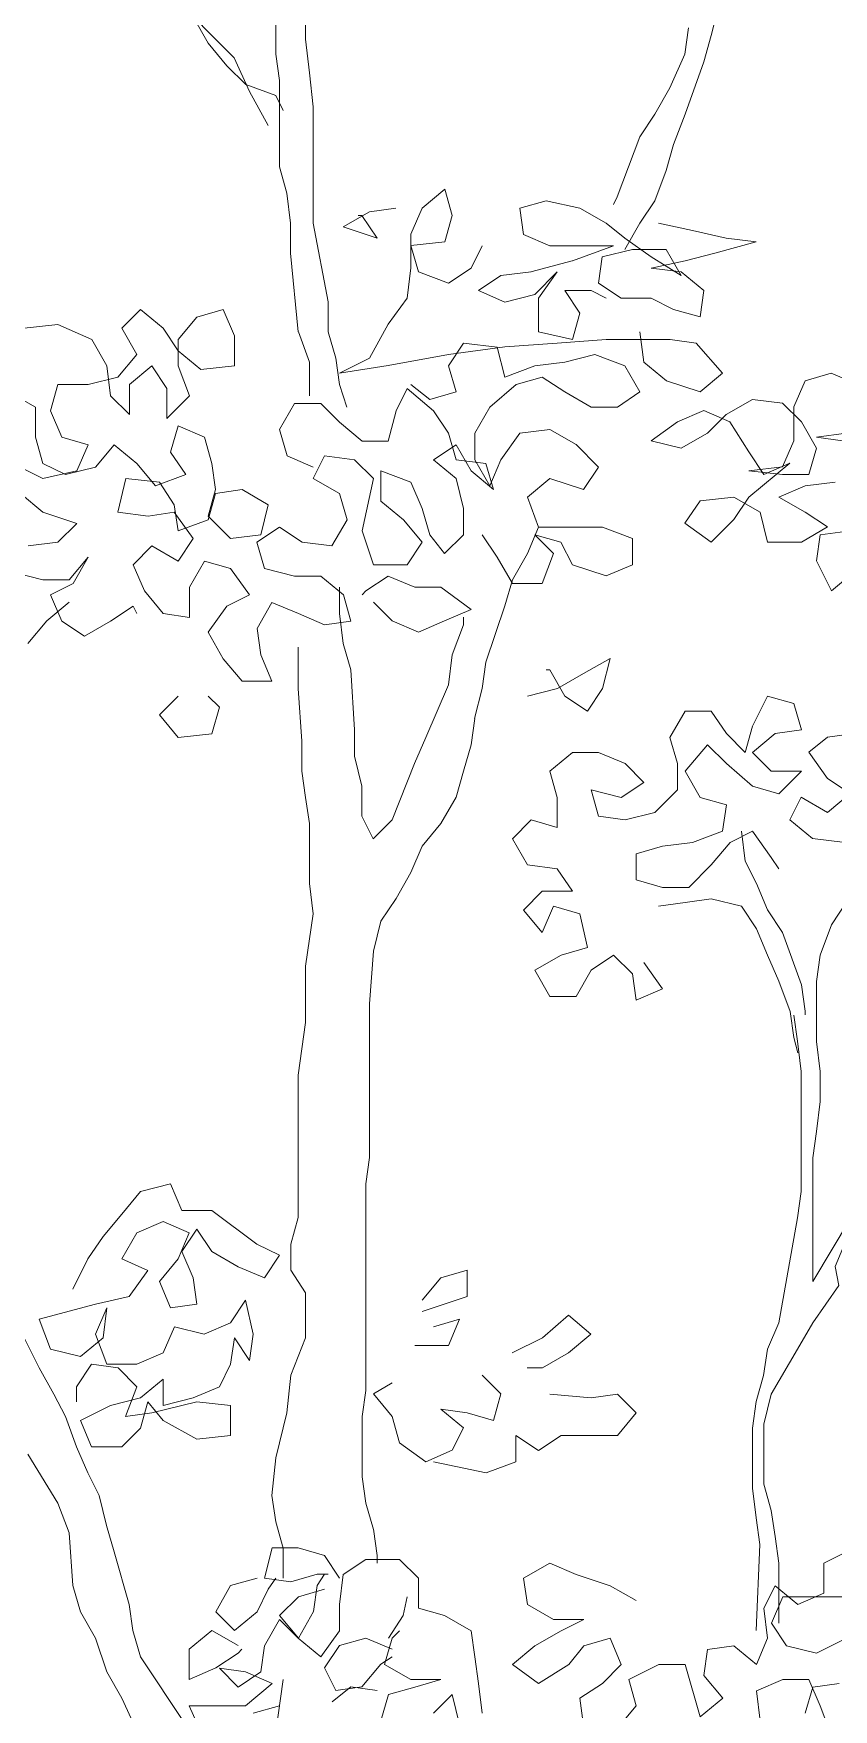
# Model space of a CAD drawing. Header units: metres. Extents: x 14 to 155, y 0 to 125.
# Drawn here: x 53.46 to 53.801, y 39.145 to 39.86 of the extents above; entities that cross this region are included whole.
import ezdxf

# ---------------------------------------------------------------- set-up
doc = ezdxf.new("R2010")
doc.units = ezdxf.units.M
doc.layers.add('PDF3_Geometry', color=9, linetype='Continuous', true_color=0x808080)
doc.layers.add('PDF_Geometry', color=7, linetype='Continuous', true_color=0xc0c0c0)

msp = doc.modelspace()

# ---------------------------------------------------------------- linework, layer by layer
at = {"layer": 'PDF3_Geometry', "color": 0, "lineweight": 0}
for points in [[(53.57287, 39.73281), (53.56968, 39.76637), (53.56968, 39.77922), (53.56809, 39.79197), (53.5649, 39.80322), (53.5649, 39.81437), (53.5649, 39.82722), (53.5649, 39.83997), (53.56331, 39.85122), (53.5633, 39.95519), (53.56171, 39.96804), (53.55843, 39.97919), (53.55683, 39.99044), (53.55524, 40.0016), (53.55205, 40.01285), (53.55045, 40.01763)], [(53.56808, 40.00648), (53.57127, 39.99363), (53.57446, 39.98247), (53.57605, 39.96963), (53.57765, 39.95529), (53.57924, 39.93288), (53.57924, 39.90728), (53.57605, 39.87203), (53.57606, 39.85769), (53.57765, 39.84325), (53.57924, 39.82881), (53.57925, 39.77922)], [(53.7121, 39.76797), (53.71847, 39.77913), (53.72494, 39.78878), (53.72972, 39.80163), (53.73291, 39.81279), (53.73778, 39.82563), (53.74575, 39.84804), (53.74894, 39.85919), (53.75213, 39.87204), (53.75372, 39.89445), (53.75372, 39.9056), (53.7569, 39.91845), (53.7585, 39.9296), (53.76815, 39.93757), (53.77453, 39.94882), (53.78419, 39.96964), (53.79056, 39.9792)], [(53.56012, 39.82084), (53.55215, 39.83528), (53.54568, 39.84962), (53.53612, 39.85928), (53.52815, 39.86725), (53.52008, 39.87522), (53.51052, 39.88328), (53.50414, 39.89284), (53.49608, 39.90409), (53.48811, 39.91206), (53.47846, 39.92003), (53.47049, 39.92809)], [(53.51052, 39.904), (53.51211, 39.89284), (53.52815, 39.86716), (53.53452, 39.856), (53.54249, 39.84634), (53.55056, 39.83837), (53.56331, 39.83359), (53.56649, 39.82722)], [(53.73928, 39.86248), (53.73769, 39.85123), (53.73131, 39.83688), (53.72494, 39.82563), (53.71847, 39.81607), (53.70891, 39.79047)], [(53.57934, 39.77922), (53.58572, 39.74565), (53.58572, 39.73281), (53.58891, 39.72165)], [(53.57775, 39.71996), (53.57297, 39.73281)], [(53.57775, 39.70562), (53.57775, 39.72006)], [(53.58891, 39.72156), (53.5905, 39.7104), (53.59369, 39.70074)], [(53.47528, 39.61758), (53.46572, 39.60961), (53.45765, 39.59995)], [(53.5905, 39.62396), (53.5905, 39.6128), (53.5921, 39.59996), (53.59529, 39.5888), (53.59688, 39.56311), (53.59688, 39.55196), (53.60007, 39.53911), (53.60007, 39.52636), (53.60485, 39.51671), (53.61291, 39.52477), (53.62248, 39.54877), (53.62726, 39.55993)], [(53.56652, 39.21425), (53.56333, 39.22541), (53.56173, 39.23666), (53.56333, 39.25269), (53.56811, 39.27191), (53.5697, 39.28794), (53.57608, 39.30388), (53.57608, 39.3231), (53.5697, 39.33276), (53.5697, 39.34392), (53.57289, 39.35517), (53.57289, 39.36632), (53.57289, 39.37757), (53.57288, 39.41592), (53.57448, 39.42708), (53.57607, 39.43833), (53.57607, 39.45117), (53.57607, 39.46233), (53.57926, 39.48473), (53.57766, 39.49758), (53.57766, 39.52317), (53.57607, 39.53433), (53.57447, 39.54558), (53.57447, 39.55833), (53.57288, 39.58074), (53.57288, 39.59836)], [(53.64816, 39.56799), (53.64657, 39.55683), (53.64338, 39.54558), (53.6402, 39.53443), (53.63373, 39.52318), (53.62576, 39.51361), (53.62098, 39.50236), (53.6146, 39.4912), (53.60813, 39.48155), (53.60495, 39.4688), (53.60335, 39.44639), (53.60336, 39.38076), (53.60176, 39.36961), (53.60176, 39.31832), (53.60177, 39.30717), (53.60177, 39.28157)], [(53.7618, 39.51999), (53.76339, 39.50715), (53.76817, 39.49759), (53.77295, 39.48643), (53.77933, 39.47677), (53.78739, 39.45437), (53.78899, 39.44321), (53.78899, 39.44162)], [(53.83221, 39.40149), (53.82743, 39.39033), (53.82096, 39.37749), (53.81618, 39.36793), (53.79218, 39.32789), (53.79218, 39.35667), (53.79218, 39.38068), (53.79377, 39.39193), (53.79536, 39.40468), (53.79536, 39.41752), (53.79377, 39.43027), (53.79377, 39.45587), (53.79536, 39.46712), (53.80014, 39.47996), (53.80652, 39.48952), (53.81299, 39.49909), (53.81617, 39.50715)], [(53.72654, 39.48793), (53.7378, 39.48952), (53.74895, 39.49112), (53.7618, 39.48793), (53.76817, 39.47837), (53.77295, 39.46712), (53.77774, 39.45596), (53.78252, 39.44312), (53.78421, 39.43196), (53.7858, 39.42549)], [(53.77775, 39.18229), (53.77775, 39.20789), (53.77615, 39.21914), (53.77456, 39.23029), (53.77137, 39.24154), (53.77137, 39.26714), (53.77455, 39.27989), (53.78571, 39.29911), (53.79218, 39.31036), (53.80334, 39.3263), (53.80174, 39.33436), (53.80652, 39.34552), (53.8113, 39.35677), (53.81777, 39.36633), (53.82415, 39.37758), (53.83052, 39.38874), (53.83371, 39.3999), (53.83858, 39.41274), (53.84336, 39.4239), (53.84974, 39.43515), (53.8578, 39.44471), (53.86258, 39.45596), (53.86736, 39.46712)], [(53.78411, 39.44152), (53.78571, 39.43037), (53.7873, 39.41752), (53.7873, 39.36633), (53.78571, 39.35508), (53.77774, 39.31027), (53.77296, 39.29911), (53.77127, 39.28786), (53.76809, 39.2767), (53.76649, 39.26545), (53.76649, 39.23986), (53.76809, 39.22711), (53.76968, 39.21586), (53.76809, 39.1791)], [(53.45129, 39.31353), (53.46245, 39.29113), (53.46882, 39.27988), (53.4737, 39.27031), (53.47848, 39.25747), (53.48326, 39.24631), (53.48804, 39.23666), (53.49123, 39.22391), (53.49451, 39.21266), (53.50089, 39.19025), (53.50248, 39.17909), (53.50567, 39.16784), (53.52489, 39.13906), (53.53446, 39.12462), (53.54411, 39.11506), (53.55208, 39.10222), (53.56971, 39.08309), (53.56005, 39.09903), (53.56165, 39.11028), (53.56165, 39.12303), (53.56333, 39.13588), (53.56652, 39.15828)], [(53.50727, 39.1295), (53.4977, 39.15031), (53.49133, 39.16147), (53.48645, 39.17591), (53.48008, 39.18706), (53.47689, 39.19831), (53.47529, 39.22072), (53.47051, 39.23347), (53.45767, 39.25428)]]:
    msp.add_lwpolyline(points, dxfattribs=at)
at = {"layer": 'PDF_Geometry', "color": 0, "lineweight": 0}
for points in [[(53.62097, 39.76), (53.62097, 39.77444), (53.62575, 39.78559), (53.6354, 39.79366), (53.63859, 39.78241), (53.63541, 39.77125), (53.62097, 39.76965), (53.62416, 39.7585)], [(53.70891, 39.79038), (53.70731, 39.78719)], [(53.6145, 39.78559), (53.60334, 39.784), (53.59209, 39.77762), (53.60653, 39.77275), (53.60006, 39.7824), (53.59847, 39.7824)], [(53.72653, 39.77922), (53.74097, 39.77603), (53.75532, 39.77285), (53.76816, 39.77125), (53.75054, 39.76638), (53.73778, 39.76319), (53.72335, 39.76), (53.73619, 39.75841), (53.74575, 39.75044), (53.74416, 39.73919), (53.73291, 39.74238), (53.72335, 39.74716), (53.7105, 39.74716), (53.70094, 39.75363), (53.70253, 39.76478), (53.71538, 39.76797), (53.72972, 39.76797), (53.7361, 39.75681), (53.72335, 39.76478), (53.7121, 39.77275), (53.70413, 39.77922), (53.69297, 39.7856), (53.67853, 39.78878), (53.66737, 39.78559), (53.66897, 39.77434), (53.68013, 39.76956), (53.70731, 39.76956), (53.68978, 39.76319)], [(53.62416, 39.7584), (53.637, 39.75362), (53.64656, 39.76), (53.65134, 39.76956)], [(53.68969, 39.76319), (53.67206, 39.75841)], [(53.71857, 39.73281), (53.72016, 39.71997), (53.72982, 39.712), (53.74416, 39.70722), (53.75382, 39.71519), (53.74257, 39.72803), (53.73141, 39.72963), (53.70413, 39.72962), (53.68332, 39.72803), (53.66091, 39.72644), (53.63691, 39.72325), (53.61131, 39.71846), (53.5905, 39.71528), (53.60334, 39.72165), (53.61131, 39.73609), (53.61928, 39.74725), (53.62087, 39.76009)], [(53.67216, 39.75841), (53.65931, 39.75681), (53.64975, 39.75044), (53.66091, 39.74556), (53.67375, 39.74884), (53.68331, 39.75841), (53.67535, 39.74725), (53.67535, 39.73281), (53.68978, 39.72962), (53.69297, 39.74078), (53.6866, 39.75044), (53.69775, 39.75044), (53.70413, 39.74725)], [(53.45615, 39.7344), (53.47049, 39.73599), (53.48493, 39.72952), (53.49131, 39.71837), (53.4929, 39.70552), (53.50096, 39.69755), (53.50096, 39.7104), (53.51053, 39.71837), (53.5169, 39.70871), (53.5169, 39.69596), (53.52656, 39.70552), (53.52168, 39.71837), (53.52168, 39.72952), (53.52975, 39.73918), (53.5409, 39.74237), (53.54578, 39.73112), (53.54578, 39.71837), (53.53134, 39.71677), (53.52168, 39.72474), (53.51531, 39.7344), (53.50574, 39.74237), (53.49768, 39.7344), (53.50415, 39.72315), (53.49609, 39.71358), (53.48334, 39.7104), (53.47049, 39.7104), (53.46731, 39.69915), (53.47209, 39.68799), (53.48334, 39.68471), (53.47856, 39.67355), (53.46412, 39.67036), (53.45128, 39.67674)], [(53.65135, 39.64637), (53.65772, 39.63681), (53.66419, 39.62556), (53.67694, 39.62556), (53.68172, 39.6384), (53.67376, 39.64637), (53.68491, 39.64318), (53.68979, 39.63353), (53.70413, 39.62875), (53.71538, 39.63353), (53.71538, 39.64478), (53.70254, 39.64956), (53.68819, 39.64956), (53.67535, 39.64956), (53.67057, 39.6624), (53.68013, 39.67037), (53.69457, 39.66559), (53.70094, 39.67515), (53.69138, 39.68481), (53.68013, 39.69118), (53.66738, 39.68959), (53.65932, 39.67834), (53.65453, 39.66718), (53.64816, 39.67834), (53.64816, 39.68959), (53.65453, 39.70075), (53.66578, 39.7104), (53.67694, 39.71359), (53.6866, 39.70722), (53.69775, 39.70075), (53.709, 39.70075), (53.71857, 39.70722), (53.71219, 39.71837), (53.69935, 39.72316), (53.6866, 39.71997), (53.67375, 39.71837), (53.66091, 39.71359), (53.65772, 39.72634), (53.64338, 39.72803), (53.63691, 39.71837), (53.64019, 39.70722), (53.62894, 39.70403), (53.62097, 39.7104)], [(53.80173, 39.66878), (53.78898, 39.66719), (53.77773, 39.66241), (53.78898, 39.65603), (53.79854, 39.64966), (53.78739, 39.64319), (53.77295, 39.64319), (53.76976, 39.65603), (53.75851, 39.66241), (53.74416, 39.66081), (53.7377, 39.65125), (53.74895, 39.64319), (53.75851, 39.65284), (53.76498, 39.66241), (53.78251, 39.67684), (53.77135, 39.67206), (53.76498, 39.68163), (53.75691, 39.69447), (53.74576, 39.69925), (53.73451, 39.69447), (53.72335, 39.6864), (53.7361, 39.68322), (53.74735, 39.68959), (53.75532, 39.69766), (53.76657, 39.70403), (53.77932, 39.70244), (53.78738, 39.69447), (53.79376, 39.68322), (53.79057, 39.67206), (53.77932, 39.67206), (53.76498, 39.67366), (53.77932, 39.67525), (53.7841, 39.68641), (53.7841, 39.70085), (53.78898, 39.712), (53.80013, 39.71519), (53.81138, 39.71041)], [(53.57934, 39.67515), (53.56819, 39.67993), (53.56491, 39.69118), (53.57137, 39.70234), (53.58253, 39.70234), (53.5905, 39.69437), (53.60016, 39.68631), (53.61131, 39.68631), (53.61459, 39.69915), (53.61938, 39.70871), (53.63053, 39.69915), (53.637, 39.68959), (53.64019, 39.67834), (53.65294, 39.67675), (53.65613, 39.66559), (53.64657, 39.67356), (53.64019, 39.68471), (53.63053, 39.67834), (53.64019, 39.67037), (53.64338, 39.65753), (53.64338, 39.64637), (53.63532, 39.63831), (53.62894, 39.64637), (53.62575, 39.65752), (53.62097, 39.66878), (53.60813, 39.67356), (53.60813, 39.66071), (53.61778, 39.65274), (53.62575, 39.64318), (53.61938, 39.63352), (53.60494, 39.63352), (53.60016, 39.64796), (53.60494, 39.67037), (53.59697, 39.67834), (53.58413, 39.67993), (53.57934, 39.67037), (53.5905, 39.66399), (53.59378, 39.65274), (53.58731, 39.64159), (53.57456, 39.64318), (53.56491, 39.64955), (53.55534, 39.64318), (53.55853, 39.63193), (53.57138, 39.62874), (53.58253, 39.62874), (53.59219, 39.62077), (53.59538, 39.60952), (53.58413, 39.60793), (53.57297, 39.61271), (53.56172, 39.61749), (53.55535, 39.60633), (53.55694, 39.59518), (53.56172, 39.58393), (53.54897, 39.58393), (53.54091, 39.59349), (53.53453, 39.60474), (53.5425, 39.61589), (53.55216, 39.62077), (53.54409, 39.63193), (53.53294, 39.63511), (53.52656, 39.62396), (53.52656, 39.61111), (53.51531, 39.61271), (53.50734, 39.62236), (53.50256, 39.63352), (53.51053, 39.64158), (53.52169, 39.63511), (53.52816, 39.64477), (53.52009, 39.65593), (53.50894, 39.65433), (53.49609, 39.65593), (53.49937, 39.67036), (53.51372, 39.66877), (53.52009, 39.65911), (53.52169, 39.64796), (53.53453, 39.65274), (53.53772, 39.66399), (53.54897, 39.66558), (53.56012, 39.65912), (53.55694, 39.64637), (53.54409, 39.64477), (53.53453, 39.65433), (53.53772, 39.66558), (53.53612, 39.67674), (53.53294, 39.68799), (53.52168, 39.69277), (53.5185, 39.68152), (53.52497, 39.67196), (53.51212, 39.66718), (53.50415, 39.67674), (53.4945, 39.68471), (53.48653, 39.67515), (53.47368, 39.67196), (53.46412, 39.67674), (53.46093, 39.68799), (53.46093, 39.70074), (53.44968, 39.70711)], [(53.80651, 39.6896), (53.79376, 39.688), (53.80492, 39.68641)], [(53.45456, 39.66399), (53.46412, 39.65592), (53.47856, 39.65114), (53.4705, 39.64317), (53.45775, 39.64158)], [(53.67535, 39.64956), (53.67057, 39.6384), (53.66419, 39.62715), (53.66091, 39.61599), (53.65294, 39.59199), (53.65135, 39.58074), (53.64807, 39.56799)], [(53.80979, 39.63044), (53.80014, 39.62237), (53.79376, 39.63522), (53.79535, 39.64637), (53.8081, 39.64806)], [(53.45128, 39.63033), (53.46412, 39.62714), (53.47528, 39.62714), (53.48334, 39.63671), (53.47697, 39.62555), (53.46731, 39.62077), (53.47209, 39.60952), (53.48175, 39.60314), (53.49291, 39.60952), (53.50256, 39.61589), (53.50416, 39.61271)], [(53.60494, 39.61758), (53.61291, 39.60962), (53.62416, 39.60474), (53.63532, 39.60962), (53.64657, 39.6144), (53.63372, 39.62396), (53.62257, 39.62396), (53.61132, 39.62874), (53.60175, 39.62237), (53.60016, 39.62077)], [(53.64329, 39.60802), (53.64329, 39.61121)], [(53.62735, 39.55993), (53.63213, 39.57108), (53.63691, 39.58233), (53.63851, 39.59518), (53.64338, 39.60793)], [(53.67057, 39.57755), (53.68341, 39.58074), (53.69457, 39.58712), (53.70582, 39.59359), (53.70254, 39.58074), (53.69617, 39.57118), (53.6866, 39.57756), (53.68013, 39.58871), (53.67854, 39.58871)], [(53.52169, 39.57755), (53.51372, 39.56958), (53.52169, 39.55992), (53.53613, 39.56152), (53.53931, 39.57277), (53.53453, 39.57755)], [(53.72017, 39.46393), (53.72814, 39.45277), (53.71698, 39.44789), (53.71539, 39.45914), (53.70733, 39.46711), (53.69776, 39.46074), (53.69139, 39.44949), (53.68014, 39.44949), (53.67376, 39.46074), (53.68492, 39.46711), (53.69617, 39.4703), (53.69298, 39.48474), (53.68173, 39.48793), (53.67695, 39.47677), (53.66898, 39.48633), (53.67695, 39.4943), (53.68979, 39.4943), (53.68332, 39.50396), (53.67057, 39.50555), (53.6642, 39.51671), (53.67217, 39.52477), (53.68332, 39.52158), (53.68332, 39.53433), (53.68013, 39.54558), (53.68979, 39.55355), (53.70095, 39.55355), (53.7122, 39.54877), (53.72017, 39.54071), (53.7106, 39.53434), (53.69776, 39.53752), (53.70095, 39.52637), (53.7122, 39.52477), (53.72495, 39.52796), (53.73461, 39.53752), (53.73461, 39.54877), (53.73132, 39.55993), (53.73779, 39.57118), (53.74895, 39.57118), (53.75542, 39.56153), (53.76339, 39.55356), (53.76657, 39.56471), (53.77295, 39.57756), (53.7842, 39.57437), (53.78739, 39.56312), (53.77614, 39.56153), (53.76658, 39.55356), (53.77454, 39.54559), (53.78739, 39.54559), (53.77783, 39.53593), (53.76658, 39.53912), (53.75542, 39.54878), (53.74736, 39.55674), (53.73779, 39.54559), (53.74417, 39.53434), (53.75542, 39.53115), (53.75373, 39.5199), (53.74098, 39.51512), (53.72814, 39.51352), (53.71698, 39.51033), (53.71698, 39.49918), (53.72814, 39.4959), (53.73939, 39.4959), (53.74895, 39.50555), (53.75701, 39.51512), (53.76658, 39.5199), (53.77455, 39.50874), (53.77783, 39.50396)], [(53.8097, 39.56162), (53.79855, 39.56003), (53.79048, 39.55365), (53.79855, 39.5424), (53.80811, 39.53603), (53.79855, 39.52796), (53.7873, 39.53443), (53.78251, 39.52478), (53.79208, 39.51681), (53.80492, 39.51521)], [(53.47688, 39.32469), (53.48326, 39.33754), (53.48973, 39.3471), (53.4977, 39.35666), (53.50567, 39.36632), (53.51851, 39.36951), (53.52329, 39.35826), (53.53614, 39.35826), (53.55526, 39.34391), (53.56492, 39.33913), (53.55854, 39.32948), (53.54729, 39.33426), (53.53614, 39.34073), (53.52967, 39.35029), (53.52329, 39.34073), (53.52807, 39.32948), (53.52967, 39.31832), (53.51851, 39.31672), (53.51373, 39.32788), (53.5217, 39.33754), (53.52648, 39.3487), (53.51532, 39.35348), (53.50407, 39.34869), (53.4977, 39.33754), (53.50885, 39.33266), (53.50089, 39.32151), (53.48645, 39.31832), (53.46245, 39.31185), (53.46732, 39.2991), (53.48007, 39.29591), (53.48973, 39.30388), (53.49132, 39.31672), (53.48645, 39.30547), (53.49132, 39.29272), (53.50407, 39.29272), (53.51532, 39.29751), (53.52011, 39.30866), (53.53286, 39.30547), (53.54411, 39.31026), (53.55048, 39.31991), (53.55367, 39.30548), (53.55208, 39.29432), (53.5457, 39.30388), (53.54411, 39.29272), (53.53933, 39.28307), (53.52808, 39.27829), (53.51533, 39.2751), (53.51532, 39.28625), (53.50567, 39.27829), (53.49292, 39.2751), (53.48007, 39.26872), (53.48486, 39.25747), (53.4977, 39.25747), (53.50567, 39.26544), (53.50886, 39.27669), (53.51533, 39.26872), (53.52967, 39.26066), (53.54411, 39.26225), (53.54411, 39.2751), (53.52967, 39.27669), (53.51045, 39.27191), (53.49929, 39.27032), (53.50407, 39.28307), (53.49611, 39.29113), (53.48485, 39.29272), (53.47848, 39.28307), (53.47848, 39.27669)], [(53.62577, 39.31992), (53.63373, 39.32948), (53.64498, 39.33276), (53.64499, 39.32151), (53.62577, 39.31514)], [(53.63055, 39.30867), (53.6417, 39.31185), (53.63692, 39.3007), (53.62258, 39.3007)], [(53.66411, 39.29751), (53.67696, 39.30389), (53.68811, 39.31354), (53.69768, 39.30548), (53.68811, 39.29751), (53.67696, 39.29114), (53.67049, 39.29114)], [(53.65136, 39.28795), (53.65933, 39.27998), (53.65614, 39.26873), (53.64499, 39.27192), (53.63374, 39.27351), (53.64339, 39.26554), (53.63852, 39.25598), (53.62736, 39.2511), (53.61611, 39.25916), (53.61292, 39.27032), (53.60495, 39.27998), (53.61292, 39.28476)], [(53.60177, 39.28148), (53.60017, 39.27032), (53.60017, 39.24463), (53.60177, 39.23347), (53.60496, 39.22222)], [(53.68014, 39.27989), (53.69777, 39.27829), (53.70893, 39.27989), (53.71699, 39.27192), (53.70893, 39.26226), (53.69618, 39.26226), (53.68493, 39.26226), (53.67536, 39.25588), (53.66571, 39.26226), (53.66571, 39.2511), (53.65296, 39.24632), (53.63055, 39.2511)], [(53.60496, 39.22232), (53.60655, 39.21116), (53.60655, 39.20788)], [(53.59052, 39.2015), (53.58414, 39.21107), (53.57289, 39.21435), (53.56174, 39.21435), (53.55855, 39.2015), (53.56971, 39.19991), (53.58096, 39.2031), (53.58574, 39.2031)], [(53.56652, 39.2015), (53.56652, 39.21435)], [(53.70903, 39.13747), (53.717, 39.14704), (53.71381, 39.15829), (53.72656, 39.16466), (53.73781, 39.16466), (53.74418, 39.14226), (53.75384, 39.15023), (53.74578, 39.15988), (53.74737, 39.17104), (53.75862, 39.17263), (53.76818, 39.16467), (53.77297, 39.17582), (53.77137, 39.18867), (53.77625, 39.19823), (53.78581, 39.19026), (53.79697, 39.19504), (53.79696, 39.20789), (53.80662, 39.21267)], [(53.53136, 39.13587), (53.52649, 39.14703), (53.55049, 39.14703), (53.56174, 39.15659), (53.55049, 39.16147), (53.53933, 39.16306), (53.5473, 39.155), (53.55696, 39.16147), (53.55855, 39.17263), (53.56492, 39.18388), (53.57289, 39.17581), (53.58255, 39.16785), (53.59052, 39.179), (53.59052, 39.19025), (53.59211, 39.203), (53.60177, 39.20947), (53.61611, 39.20947), (53.62418, 39.20141), (53.62418, 39.18866), (53.63533, 39.18547), (53.64658, 39.17901), (53.64818, 39.16785), (53.64977, 39.1566), (53.65137, 39.14385)], [(53.58414, 39.19672), (53.57299, 39.19353), (53.56492, 39.18556), (53.57299, 39.17591), (53.57936, 39.18716), (53.58096, 39.19832), (53.58414, 39.2031)], [(53.71699, 39.19185), (53.70584, 39.19823), (53.6914, 39.20301), (53.68015, 39.20788), (53.66899, 39.20141), (53.67059, 39.19026), (53.68174, 39.18388), (53.69459, 39.18388), (53.68502, 39.17901), (53.67377, 39.17263), (53.66421, 39.16466), (53.67537, 39.1566), (53.68821, 39.16466), (53.69459, 39.17263), (53.70584, 39.17582), (53.71062, 39.16466), (53.70256, 39.1566), (53.69299, 39.15022), (53.69459, 39.13747)], [(53.55536, 39.2015), (53.54411, 39.19831), (53.53774, 39.18706), (53.5458, 39.1791), (53.55536, 39.18706), (53.56014, 39.19672), (53.56333, 39.2015)], [(53.61133, 39.17591), (53.61771, 39.18547), (53.6193, 39.19354)], [(53.80503, 39.19345), (53.79059, 39.19345), (53.77943, 39.19345), (53.77465, 39.18229), (53.78103, 39.17264), (53.79378, 39.16945), (53.80662, 39.17582)], [(53.5473, 39.17272), (53.53614, 39.17909), (53.52649, 39.17113), (53.52649, 39.15828), (53.53774, 39.16316), (53.5473, 39.16953), (53.54889, 39.17113)], [(53.61293, 39.17113), (53.60177, 39.17591), (53.59052, 39.17272), (53.58414, 39.16316), (53.58893, 39.1535), (53.60008, 39.1551), (53.60815, 39.16475), (53.61293, 39.16794)], [(53.60815, 39.14066), (53.61133, 39.15182), (53.62258, 39.155), (53.63374, 39.15819), (53.6209, 39.15819), (53.60974, 39.16466), (53.61293, 39.17582), (53.61611, 39.179)], [(53.60655, 39.1535), (53.5953, 39.1551), (53.58733, 39.14872)], [(53.80025, 39.1342), (53.79537, 39.14704), (53.79059, 39.15829), (53.77943, 39.15829), (53.76818, 39.15341), (53.76978, 39.14066)], [(53.80344, 39.1566), (53.79219, 39.15501), (53.789, 39.14385)], [(53.56493, 39.14703), (53.55368, 39.14384)], [(53.64171, 39.13907), (53.63852, 39.15182), (53.63055, 39.14385)]]:
    msp.add_lwpolyline(points, dxfattribs=at)

doc.saveas('drawing.dxf')
